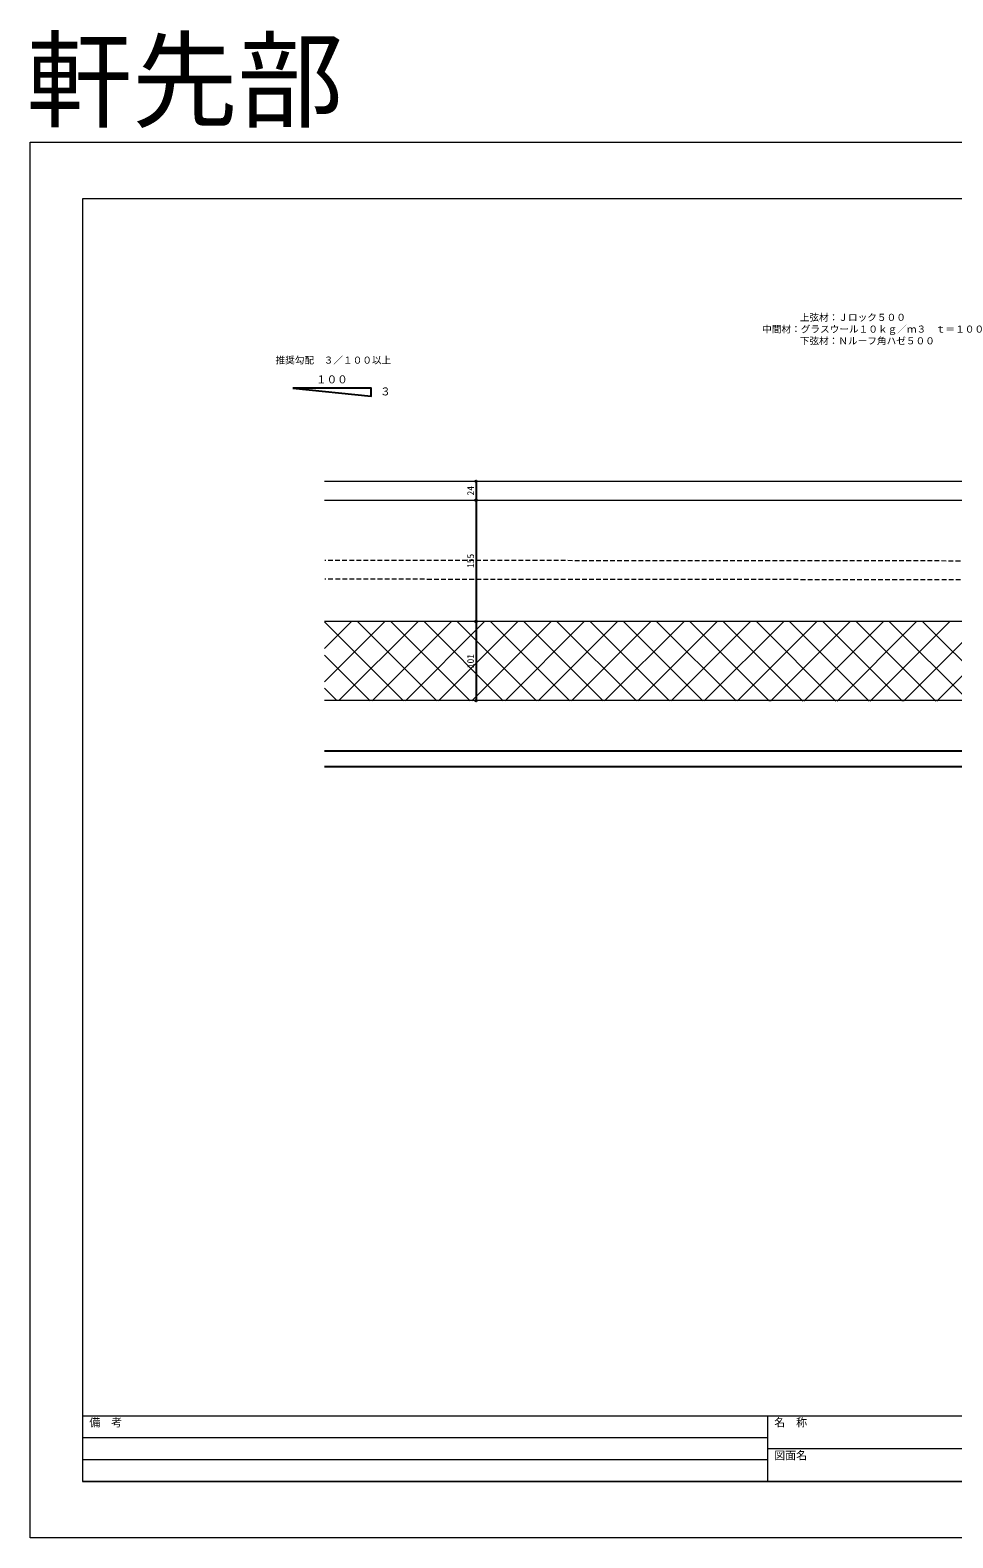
# Model space of a CAD drawing. Units: millimetres at full size, sheet at 1:3. Extents: x -1262 to 1258, y -891 to 1034.
# Drawn here: x -1262 to -84, y -891 to 1034 of the extents above; entities that cross this region are included whole.
import ezdxf
from ezdxf.enums import TextEntityAlignment as Align

# ---------------------------------------------------------------- set-up
doc = ezdxf.new("R2010")
doc.units = ezdxf.units.MM
doc.header["$LTSCALE"] = 3
doc.linetypes.add('DASHED2', pattern=[3, 2, -1])
for name, color, linetype, lineweight in [('0-0_補助1', 4, 'Continuous', 5), ('0-4_寸法線1', 5, 'Continuous', 25), ('0-6_名称1', 5, 'Continuous', 25), ('0-B_屋根1', 6, 'Continuous', 20), ('0-C_屋根2', 3, 'DASHED2', 9), ('2-1_裏貼1', 2, 'Continuous', 18), ('4-3_H鋼2', 12, 'Continuous', 25), ('5-B_枠2', 4, 'Continuous', 5)]:
    doc.layers.add(name, color=color, linetype=linetype, lineweight=lineweight)
doc.layers.add('D-C_補助線1', color=4, linetype='Continuous')
doc.styles.add('Arial', font='')
doc.styles.add('ＭＳ ゴシック', font='')
doc.styles.get('Arial').set_extended_font_data('Arial')
doc.styles.get('ＭＳ ゴシック').set_extended_font_data('MS Gothic')

msp = doc.modelspace()

# ---------------------------------------------------------------- linework, layer by layer
at = {"layer": '0-0_補助1'}
for p, q in [((-1194.647, -735), (1191.647, -735)), ((-320.3, -735), (-320.3, -819)), ((-1194.647, -763), (-320.3, -763)), ((-320.3, -777), (651.647, -777)), ((-1194.647, -791), (-320.3, -791)), ((-1194.647, -819), (1191.647, -819)), ((1191.647, -819), (-1194.647, -819))]:
    msp.add_line(p, q, dxfattribs=at)
msp.add_lwpolyline([(1191.647, -819), (1191.647, 819), (-1194.647, 819), (-1194.647, -819)], dxfattribs=at)
at = {"layer": '0-4_寸法線1'}
for p, q in [((-692.267, 458.072), (-692.267, 434.072)), ((-692.267, 434.072), (-692.267, 279.072)), ((-692.267, 279.072), (-692.357, 178.072))]:
    msp.add_line(p, q, dxfattribs=at)
msp.add_lwpolyline([(-926.344, 577.041), (-826.344, 567.041), (-826.344, 577.041)], close=True, dxfattribs=at)
for centre in [(-692.267, 458.072), (-692.267, 434.072), (-692.267, 434.072), (-692.267, 279.072), (-692.267, 279.072), (-692.357, 178.072)]:
    msp.add_circle(centre, 1.05, dxfattribs=at)
at = {"layer": '0-B_屋根1'}
for p, q in [((893.936, 458.072), (-885.674, 458.072)), ((-885.674, 434.072), (893.936, 434.072)), ((893.936, 279.072), (-885.674, 279.072))]:
    msp.add_line(p, q, dxfattribs=at)
at = {"layer": '0-C_屋根2'}
for p, q in [((573.936, 355.768), (-885.514, 357.072)), ((574.074, 331.768), (-885.535, 333.072))]:
    msp.add_line(p, q, dxfattribs=at)
at = {"layer": '0-C_屋根2', "linetype": 'Continuous'}
msp.add_line((573.936, 178.072), (-885.674, 178.072), dxfattribs=at)
at = {"layer": '2-1_裏貼1'}
for p, q in [((-885.674, 202.083), (-808.684, 279.072)), ((-885.674, 244.509), (-851.111, 279.072)), ((-784.923, 177.982), (-885.674, 278.733)), ((-867.274, 178.056), (-766.258, 279.072)), ((-742.458, 177.944), (-843.586, 279.072)), ((-824.886, 178.018), (-723.832, 279.072)), ((-699.994, 177.906), (-801.16, 279.072)), ((-782.497, 177.98), (-681.405, 279.072)), ((-657.53, 177.868), (-758.733, 279.072)), ((-740.109, 177.942), (-638.979, 279.072)), ((-615.065, 177.83), (-716.307, 279.072)), ((-697.72, 177.904), (-596.552, 279.072)), ((-572.601, 177.792), (-673.881, 279.072)), ((-655.332, 177.866), (-554.126, 279.072)), ((-530.137, 177.754), (-631.454, 279.072)), ((-612.943, 177.828), (-511.7, 279.072)), ((-487.672, 177.716), (-589.028, 279.072)), ((-570.555, 177.79), (-469.273, 279.072)), ((-445.208, 177.679), (-546.601, 279.072)), ((-528.166, 177.753), (-426.847, 279.072)), ((-402.744, 177.641), (-504.175, 279.072)), ((-485.778, 177.715), (-384.42, 279.072)), ((-360.279, 177.603), (-461.749, 279.072)), ((-443.389, 177.677), (-341.994, 279.072)), ((-317.815, 177.565), (-419.322, 279.072)), ((-401, 177.639), (-299.568, 279.072)), ((-275.351, 177.527), (-376.896, 279.072)), ((-358.612, 177.601), (-257.141, 279.072)), ((-232.886, 177.489), (-334.469, 279.072)), ((-316.223, 177.563), (-214.715, 279.072)), ((-190.422, 177.451), (-292.043, 279.072)), ((-273.835, 177.525), (-172.288, 279.072)), ((-147.958, 177.413), (-249.617, 279.072)), ((-231.446, 177.488), (-129.862, 279.072)), ((-105.493, 177.375), (-207.19, 279.072)), ((-189.058, 177.45), (-87.436, 279.072)), ((-63.029, 177.337), (-164.764, 279.072)), ((-146.669, 177.412), (-45.009, 279.072)), ((-20.565, 177.299), (-122.337, 279.072)), ((-104.281, 177.374), (-2.583, 279.072)), ((-827.387, 178.02), (-885.674, 236.307)), ((-869.851, 178.058), (-885.674, 193.88))]:
    msp.add_line(p, q, dxfattribs=at)
at = {"layer": '4-3_H鋼2'}
for p, q in [((60.936, 113.572), (-885.674, 113.572)), ((60.936, 93.572), (-885.674, 93.572))]:
    msp.add_line(p, q, dxfattribs=at)
at = {"layer": '5-B_枠2'}
msp.add_lwpolyline([(-1261.5, 891), (1258.5, 891), (1258.5, -891), (-1261.5, -891)], close=True, dxfattribs=at)

# ---------------------------------------------------------------- texts
at = {"layer": '0-0_補助1', "style": 'Arial'}
for s, p in [('備\u3000考', (-1185.974, -751.913)), ('名\u3000称', (-311.626, -751.913)), ('図面名', (-311.626, -793.913))]:
    msp.add_text(s, height=10.23, dxfattribs=at).set_placement(p, align=Align.BOTTOM_LEFT)
at = {"layer": '0-4_寸法線1', "style": 'ＭＳ ゴシック'}
for s, height, p in [('推奨勾配\u3000３／１００以上', 8.798, (-948.344, 605.741)), ('１００', 9.897, (-896.594, 580.241)), ('３', 9.897, (-814.723, 564.847))]:
    msp.add_text(s, height=height, dxfattribs=at).set_placement(p, align=Align.BOTTOM_LEFT)
for s, rotation, p in [('24', 90, (-692.267, 440.072)), ('155', 90, (-692.267, 347.572)), ('101', 89.949, (-692.32, 219.572))]:
    msp.add_text(s, height=8.798, rotation=rotation, dxfattribs=at).set_placement(p, align=Align.BOTTOM_LEFT)
at = {"layer": '0-6_名称1', "style": 'ＭＳ ゴシック'}
for s, p in [('中間材：グラスウール１０ｋｇ／ｍ３\u3000ｔ＝１００', (-327.093, 645.342)), ('上弦材：Ｊロック５００\u3000\u3000\u3000\u3000\u3000\u3000\u3000\u3000', (-279.093, 660.342)), ('下弦材：Ｎルーフ角ハゼ５００\u3000\u3000\u3000\u3000\u3000', (-279.093, 630.342))]:
    msp.add_text(s, height=8.798, dxfattribs=at).set_placement(p, align=Align.BOTTOM_LEFT)
at = {"layer": 'D-C_補助線1', "style": 'ＭＳ ゴシック'}
msp.add_text('軒先部', height=98.97, dxfattribs=at).set_placement((-1266.54, 891), align=Align.BOTTOM_LEFT)

doc.saveas('drawing.dxf')
